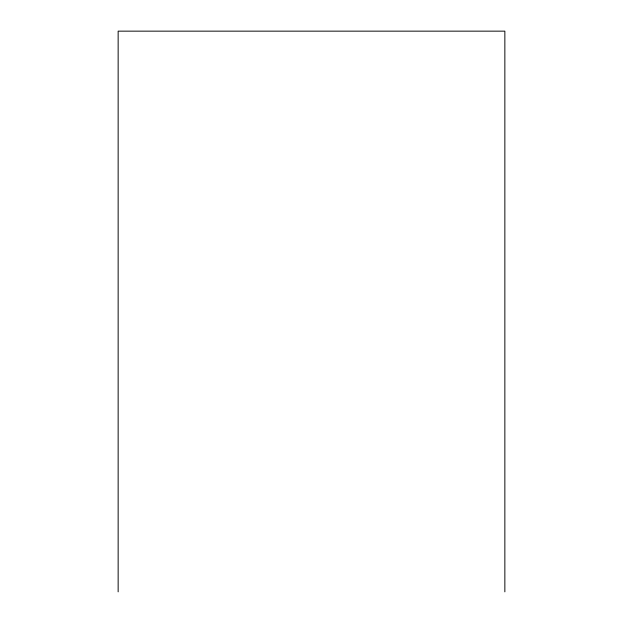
<?xml version="1.0" encoding="UTF-8"?>
<svg xmlns="http://www.w3.org/2000/svg" width="623" height="623" viewBox="0 0 623 623"><rect width="100%" height="100%" fill="white"/><g stroke="black" fill="none" stroke-linecap="round" stroke-linejoin="round"><path stroke-width="0.93" d="M504.856 591.85L504.856 31.15L118.144 31.15L118.144 591.85"/></g></svg>
